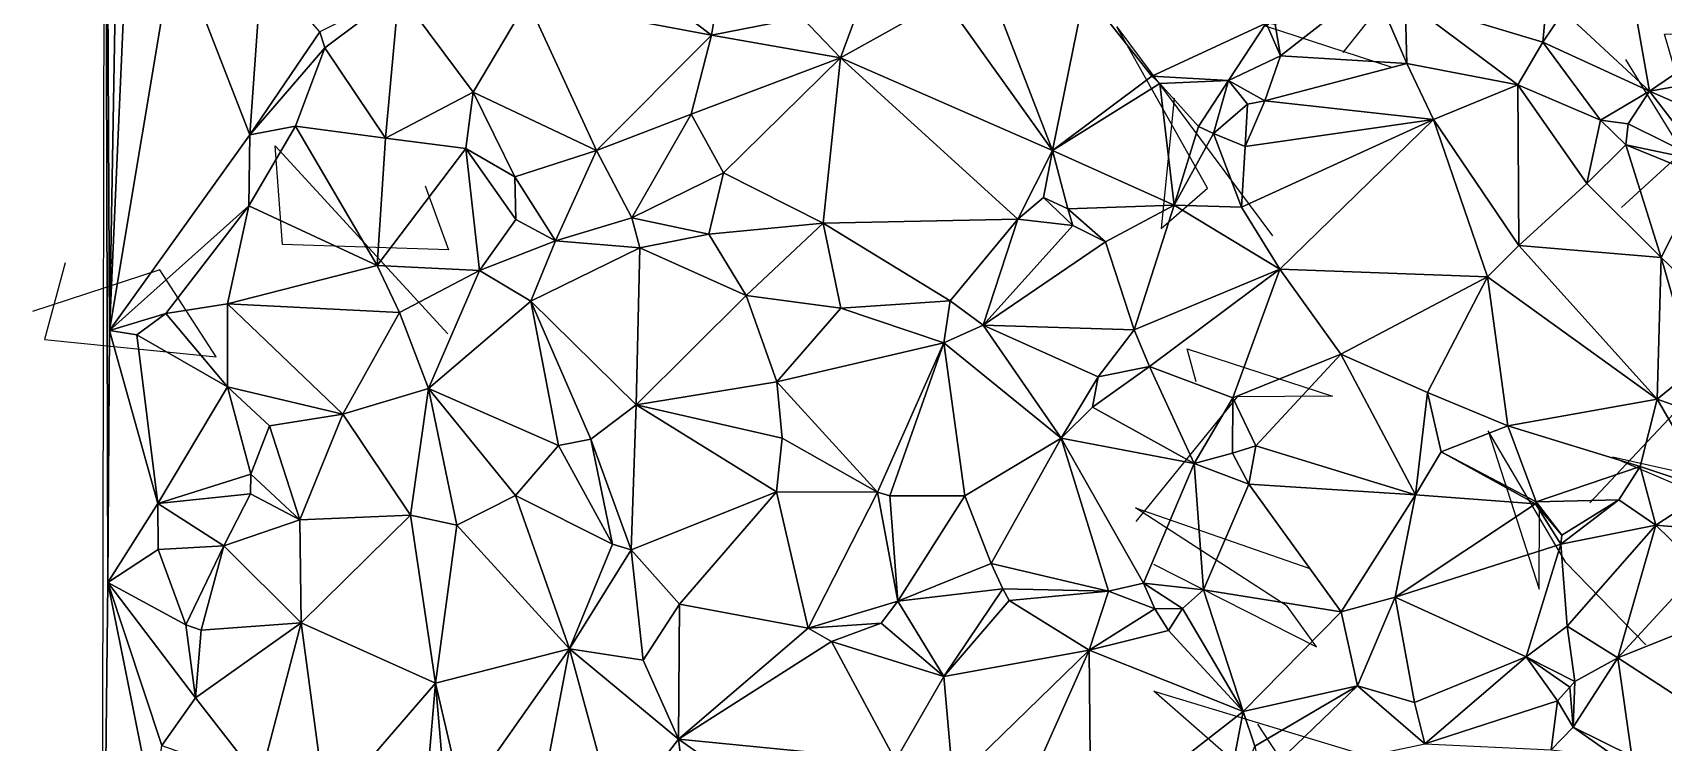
# Model space of a CAD drawing. Header units: metres. Extents: x -15.5 to 15.4, y -15.4 to 15.2.
# Drawn here: x -15.54 to -2.52, y 0.25 to 5.91 of the extents above; entities that cross this region are included whole.
import ezdxf

# ---------------------------------------------------------------- set-up
doc = ezdxf.new("R2010")
doc.units = ezdxf.units.M
doc.layers.add('CRACKS', color=1, linetype='Continuous')
doc.layers.add('STREET_MESH', color=7, linetype='Continuous')

msp = doc.modelspace()

# ---------------------------------------------------------------- linework, layer by layer
at = {"layer": 'CRACKS'}
for points in [[(-4.694, 5.64, 0.1), (-5.697, 5.965, 0.1), (-5.164, 6.386, 0.1), (-4.14, 6.933, 0.1), (-5.08, 5.756, 0.1)], [(-6.426, 5.392, 0.1), (-6.531, 4.351, 0.1), (-6.162, 4.673, 0.1), (-6.884, 5.962, 0.1), (-5.643, 4.294, 0.1)], [(-2.824, 5.699, 0.1), (-2.12, 4.559, 0.1), (-2.512, 5.902, 0.1), (-1.332, 5.909, 0.1), (-2.855, 4.518, 0.1)], [(-12.408, 4.693, 0.1), (-12.22, 4.18, 0.1), (-13.547, 4.225, 0.1), (-13.604, 5.012, 0.1), (-12.225, 3.51, 0.1)], [(-15.28, 4.077, 0.1), (-15.447, 3.465, 0.1), (-14.075, 3.327, 0.1), (-14.526, 4.022, 0.1), (-15.541, 3.688, 0.1)], [(-6.252, 3.128, 0.1), (-6.323, 3.392, 0.1), (-5.163, 3.013, 0.1), (-5.924, 3.008, 0.1), (-6.733, 2.014, 0.1)], [(-3.108, 2.161, 0.1), (-2.394, 2.92, 0.1), (-2, 2.32, 0.1), (-2.927, 2.526, 0.1), (-1.913, 2.094, 0.1)], [(-2.66, 1.029, 0.1), (-3.299, 1.685, 0.1), (-3.92, 2.738, 0.1), (-3.514, 1.474, 0.1), (-3.51, 2.131, 0.1)], [(-6.591, 1.674, 0.1), (-5.29, 1.012, 0.1), (-5.526, 1.338, 0.1), (-6.735, 2.122, 0.1), (-5.353, 1.641, 0.1)], [(-5.763, 0.396, 0.1), (-5.051, -0.687, 0.1), (-6.589, 0.658, 0.1), (-4.997, 0.177, 0.1), (-5.791, -0.737, 0.1)]]:
    msp.add_polyline3d(points, dxfattribs=at)
at = {"layer": 'STREET_MESH'}
for points in [[(-14.94, 1.526), (-14.965, 11.029), (-14.989, -2.797)], [(-14.828, 9.16), (-14.965, 11.029), (-14.926, 3.538)], [(-14.965, 11.029), (-14.94, 1.526), (-14.926, 3.538)], [(-14.764, 7.202), (-14.828, 9.16), (-14.926, 3.538)], [(-14.408, 6.648), (-14.764, 7.202), (-14.926, 3.538)], [(-13.808, 5.1), (-14.408, 6.648), (-14.926, 3.538)], [(-13.808, 5.1), (-13.71, 6.451), (-14.408, 6.648)], [(-11.195, 6.709), (-11.59, 6.168), (-10.122, 5.893)], [(-11.195, 6.709), (-10.122, 5.893), (-10.073, 6.184)], [(-9.092, 5.712), (-8.794, 6.518), (-9.399, 6.035)], [(-8.794, 6.518), (-9.092, 5.712), (-8.259, 6.18)], [(-2.082, 5.822), (-2.176, 6.569), (-2.806, 6.427)], [(-13.71, 6.451), (-13.808, 5.1), (-13.248, 5.92)], [(-3.431, 6.423), (-4.584, 6.167), (-3.484, 5.838)], [(-3.431, 6.423), (-3.484, 5.838), (-3.318, 6.083)], [(-2.631, 5.447), (-2.806, 6.427), (-3.318, 6.083)], [(-2.631, 5.447), (-2.082, 5.822), (-2.806, 6.427)], [(-4.843, 6.303), (-5.621, 5.978), (-5.579, 5.73)], [(-4.57, 5.667), (-4.843, 6.303), (-5.579, 5.73)], [(-4.843, 6.303), (-4.57, 5.667), (-4.584, 6.167)], [(-13.208, 5.792), (-12.617, 6.238), (-13.248, 5.92)], [(-12.617, 6.238), (-13.208, 5.792), (-12.723, 5.072)], [(-12.023, 5.44), (-12.617, 6.238), (-12.723, 5.072)], [(-11.59, 6.168), (-12.617, 6.238), (-12.023, 5.44)], [(-11.59, 6.168), (-12.023, 5.44), (-11.039, 4.975)], [(-11.59, 6.168), (-11.039, 4.975), (-10.122, 5.893)], [(-10.122, 5.893), (-9.399, 6.035), (-10.073, 6.184)], [(-9.092, 5.712), (-7.399, 4.973), (-8.259, 6.18)], [(-7.399, 4.973), (-7.841, 6.118), (-8.259, 6.18)], [(-7.141, 6.246), (-7.841, 6.118), (-7.399, 4.973)], [(-6.606, 5.568), (-7.141, 6.246), (-7.399, 4.973)], [(-7.141, 6.246), (-6.606, 5.568), (-5.693, 5.99)], [(-4.584, 6.167), (-3.682, 5.497), (-3.484, 5.838)], [(-4.584, 6.167), (-4.57, 5.667), (-3.682, 5.497)], [(-9.092, 5.712), (-9.399, 6.035), (-10.122, 5.893)], [(-6.606, 5.568), (-5.992, 5.532), (-5.693, 5.99)], [(-5.693, 5.99), (-5.992, 5.532), (-5.579, 5.73)], [(-5.621, 5.978), (-5.693, 5.99), (-5.579, 5.73)], [(-3.484, 5.838), (-2.631, 5.447), (-3.318, 6.083)], [(-13.808, 5.1), (-13.208, 5.792), (-13.248, 5.92)], [(-11.039, 4.975), (-10.283, 5.264), (-10.122, 5.893)], [(-10.283, 5.264), (-9.092, 5.712), (-10.122, 5.893)], [(-13.208, 5.792), (-13.808, 5.1), (-13.441, 5.167)], [(-12.723, 5.072), (-13.208, 5.792), (-13.441, 5.167)], [(-5.992, 5.532), (-5.702, 5.37), (-5.579, 5.73)], [(-5.702, 5.37), (-4.57, 5.667), (-5.579, 5.73)], [(-3.484, 5.838), (-3.682, 5.497), (-3.022, 5.215)], [(-2.631, 5.447), (-3.484, 5.838), (-3.022, 5.215)], [(-2.082, 5.822), (-2.631, 5.447), (-1.926, 5.571)], [(-10.283, 5.264), (-10.025, 4.796), (-9.092, 5.712)], [(-9.092, 5.712), (-10.025, 4.796), (-9.23, 4.395)], [(-7.676, 4.426), (-9.092, 5.712), (-9.23, 4.395)], [(-9.092, 5.712), (-7.676, 4.426), (-7.399, 4.973)], [(-4.57, 5.667), (-5.702, 5.37), (-4.356, 5.22)], [(-3.682, 5.497), (-4.57, 5.667), (-4.356, 5.22)], [(-6.542, 5.509), (-6.606, 5.568), (-7.399, 4.973)], [(-6.426, 4.537), (-6.542, 5.509), (-7.399, 4.973)], [(-5.992, 5.532), (-6.606, 5.568), (-6.542, 5.509)], [(-6.232, 5.166), (-5.992, 5.532), (-6.542, 5.509)], [(-6.426, 4.537), (-6.232, 5.166), (-6.542, 5.509)], [(-6.232, 5.166), (-6.112, 5.109), (-5.992, 5.532)], [(-6.112, 5.109), (-5.842, 5.343), (-5.992, 5.532)], [(-5.992, 5.532), (-5.842, 5.343), (-5.702, 5.37)], [(-3.682, 5.497), (-4.356, 5.22), (-3.675, 4.217)], [(-3.133, 4.71), (-3.682, 5.497), (-3.675, 4.217)], [(-3.682, 5.497), (-3.133, 4.71), (-3.022, 5.215)], [(-2.631, 5.447), (-1.907, 5.131), (-1.926, 5.571)], [(-12.082, 4.991), (-12.023, 5.44), (-12.723, 5.072)], [(-12.082, 4.991), (-11.69, 4.763), (-12.023, 5.44)], [(-12.023, 5.44), (-11.69, 4.763), (-11.039, 4.975)], [(-5.842, 5.343), (-6.112, 5.109), (-5.86, 5.007)], [(-5.702, 5.37), (-5.86, 5.007), (-4.356, 5.22)], [(-5.842, 5.343), (-5.86, 5.007), (-5.702, 5.37)], [(-2.801, 5.186), (-2.631, 5.447), (-3.022, 5.215)], [(-2.631, 5.447), (-2.801, 5.186), (-2.201, 4.888)], [(-1.907, 5.131), (-2.631, 5.447), (-2.201, 4.888)], [(-10.757, 4.437), (-10.283, 5.264), (-11.039, 4.975)], [(-10.757, 4.437), (-10.025, 4.796), (-10.283, 5.264)], [(-4.356, 5.22), (-5.89, 4.522), (-5.584, 4.027)], [(-5.86, 5.007), (-5.89, 4.522), (-4.356, 5.22)], [(-3.925, 3.967), (-4.356, 5.22), (-5.584, 4.027)], [(-4.356, 5.22), (-3.925, 3.967), (-3.675, 4.217)], [(-3.133, 4.71), (-2.822, 5.018), (-3.022, 5.215)], [(-2.822, 5.018), (-2.801, 5.186), (-3.022, 5.215)], [(-13.815, 4.531), (-13.808, 5.1), (-14.926, 3.538)], [(-13.815, 4.531), (-12.791, 4.057), (-13.441, 5.167)], [(-13.808, 5.1), (-13.815, 4.531), (-13.441, 5.167)], [(-12.791, 4.057), (-12.723, 5.072), (-13.441, 5.167)], [(-6.112, 5.109), (-6.232, 5.166), (-6.426, 4.537)], [(-6.112, 5.109), (-6.426, 4.537), (-5.89, 4.522)], [(-5.86, 5.007), (-6.112, 5.109), (-5.89, 4.522)], [(-2.801, 5.186), (-2.822, 5.018), (-2.201, 4.888)], [(-12.791, 4.057), (-12.082, 4.991), (-12.723, 5.072)], [(-11.974, 4.015), (-12.082, 4.991), (-12.791, 4.057)], [(-11.69, 4.763), (-12.082, 4.991), (-11.683, 4.424)], [(-12.082, 4.991), (-11.974, 4.015), (-11.683, 4.424)], [(-11.69, 4.763), (-11.366, 4.252), (-11.039, 4.975)], [(-11.366, 4.252), (-10.757, 4.437), (-11.039, 4.975)], [(-7.676, 4.426), (-7.471, 4.599), (-7.399, 4.973)], [(-7.471, 4.599), (-7.276, 4.509), (-7.399, 4.973)], [(-7.276, 4.509), (-6.426, 4.537), (-7.399, 4.973)], [(-2.822, 5.018), (-3.133, 4.71), (-2.54, 4.12)], [(-2.822, 5.018), (-2.21, 4.769), (-2.201, 4.888)], [(-2.21, 4.769), (-2.822, 5.018), (-2.54, 4.12)], [(-11.366, 4.252), (-11.69, 4.763), (-11.683, 4.424)], [(-10.025, 4.796), (-10.757, 4.437), (-10.141, 4.307)], [(-10.025, 4.796), (-10.141, 4.307), (-9.23, 4.395)], [(-2.54, 4.12), (-3.133, 4.71), (-3.675, 4.217)], [(-1.949, 3.554), (-2.21, 4.769), (-2.54, 4.12)], [(-7.471, 4.599), (-7.676, 4.426), (-7.236, 4.374)], [(-7.276, 4.509), (-7.471, 4.599), (-7.236, 4.374)], [(-14.478, 3.672), (-13.815, 4.531), (-14.926, 3.538)], [(-13.984, 3.751), (-13.815, 4.531), (-14.478, 3.672)], [(-13.815, 4.531), (-13.984, 3.751), (-12.791, 4.057)], [(-10.757, 4.437), (-11.366, 4.252), (-10.692, 4.197)], [(-10.757, 4.437), (-10.692, 4.197), (-10.141, 4.307)], [(-6.975, 4.245), (-6.426, 4.537), (-7.276, 4.509)], [(-6.975, 4.245), (-7.276, 4.509), (-7.236, 4.374)], [(-6.426, 4.537), (-6.975, 4.245), (-6.747, 3.542)], [(-6.426, 4.537), (-6.747, 3.542), (-5.584, 4.027)], [(-5.89, 4.522), (-6.426, 4.537), (-5.584, 4.027)], [(-11.974, 4.015), (-11.366, 4.252), (-11.683, 4.424)], [(-10.692, 4.197), (-9.843, 3.816), (-10.141, 4.307)], [(-10.141, 4.307), (-9.843, 3.816), (-9.23, 4.395)], [(-9.843, 3.816), (-9.088, 3.715), (-9.23, 4.395)], [(-8.215, 3.775), (-7.676, 4.426), (-9.23, 4.395)], [(-9.088, 3.715), (-8.215, 3.775), (-9.23, 4.395)], [(-7.676, 4.426), (-8.215, 3.775), (-7.953, 3.58)], [(-7.236, 4.374), (-7.676, 4.426), (-7.953, 3.58)], [(-6.975, 4.245), (-7.236, 4.374), (-7.953, 3.58)], [(-11.564, 3.772), (-11.366, 4.252), (-11.974, 4.015)], [(-11.366, 4.252), (-11.564, 3.772), (-10.692, 4.197)], [(-10.692, 4.197), (-11.564, 3.772), (-10.721, 2.944)], [(-9.843, 3.816), (-10.692, 4.197), (-10.721, 2.944)], [(-6.747, 3.542), (-6.975, 4.245), (-7.953, 3.58)], [(-3.925, 3.967), (-2.57, 2.99), (-3.675, 4.217)], [(-2.57, 2.99), (-2.54, 4.12), (-3.675, 4.217)], [(-13.984, 3.751), (-12.613, 3.68), (-12.791, 4.057)], [(-12.613, 3.68), (-11.974, 4.015), (-12.791, 4.057)], [(-2.54, 4.12), (-2.57, 2.99), (-2.281, 3.225)], [(-1.949, 3.554), (-2.54, 4.12), (-2.281, 3.225)], [(-11.974, 4.015), (-12.613, 3.68), (-12.38, 3.074)], [(-11.564, 3.772), (-11.974, 4.015), (-12.38, 3.074)], [(-6.747, 3.542), (-6.623, 3.249), (-5.584, 4.027)], [(-6.623, 3.249), (-5.959, 3.001), (-5.584, 4.027)], [(-5.959, 3.001), (-5.096, 3.348), (-5.584, 4.027)], [(-5.096, 3.348), (-3.925, 3.967), (-5.584, 4.027)], [(-5.096, 3.348), (-4.404, 3.042), (-3.925, 3.967)], [(-3.925, 3.967), (-4.404, 3.042), (-3.762, 2.777)], [(-2.57, 2.99), (-3.925, 3.967), (-3.762, 2.777)], [(-9.6, 3.129), (-9.843, 3.816), (-10.721, 2.944)], [(-9.088, 3.715), (-9.843, 3.816), (-9.6, 3.129)], [(-14.71, 3.502), (-14.478, 3.672), (-14.926, 3.538)], [(-14.478, 3.672), (-14.71, 3.502), (-13.985, 3.089)], [(-13.984, 3.751), (-14.478, 3.672), (-13.985, 3.089)], [(-13.984, 3.751), (-13.985, 3.089), (-13.063, 2.87)], [(-12.613, 3.68), (-13.984, 3.751), (-13.063, 2.87)], [(-12.613, 3.68), (-13.063, 2.87), (-12.38, 3.074)], [(-11.343, 2.619), (-11.564, 3.772), (-12.38, 3.074)], [(-11.564, 3.772), (-11.084, 2.67), (-10.721, 2.944)], [(-11.084, 2.67), (-11.564, 3.772), (-11.343, 2.619)], [(-8.266, 3.438), (-9.088, 3.715), (-9.6, 3.129)], [(-9.088, 3.715), (-8.266, 3.438), (-8.215, 3.775)], [(-8.215, 3.775), (-8.266, 3.438), (-7.953, 3.58)], [(-14.94, 1.526), (-14.541, 2.158), (-14.926, 3.538)], [(-14.541, 2.158), (-14.71, 3.502), (-14.926, 3.538)], [(-8.266, 3.438), (-7.328, 2.677), (-7.953, 3.58)], [(-7.328, 2.677), (-7.034, 3.167), (-7.953, 3.58)], [(-7.034, 3.167), (-6.747, 3.542), (-7.953, 3.58)], [(-6.747, 3.542), (-7.034, 3.167), (-6.623, 3.249)], [(-14.71, 3.502), (-14.541, 2.158), (-13.985, 3.089)], [(-8.796, 2.248), (-8.266, 3.438), (-9.6, 3.129)], [(-8.266, 3.438), (-8.796, 2.248), (-8.697, 2.218)], [(-8.099, 2.217), (-8.266, 3.438), (-8.697, 2.218)], [(-8.099, 2.217), (-7.328, 2.677), (-8.266, 3.438)], [(-5.096, 3.348), (-5.959, 3.001), (-5.776, 2.616)], [(-4.5, 2.226), (-5.096, 3.348), (-5.776, 2.616)], [(-4.5, 2.226), (-4.404, 3.042), (-5.096, 3.348)], [(-9.557, 2.677), (-9.6, 3.129), (-10.721, 2.944)], [(-9.557, 2.677), (-8.796, 2.248), (-9.6, 3.129)], [(-7.079, 2.925), (-7.034, 3.167), (-7.328, 2.677)], [(-6.623, 3.249), (-7.079, 2.925), (-6.266, 2.477)], [(-7.034, 3.167), (-7.079, 2.925), (-6.623, 3.249)], [(-5.959, 3.001), (-6.623, 3.249), (-6.266, 2.477)], [(-2.57, 2.99), (-1.83, 2.726), (-2.281, 3.225)], [(-14.541, 2.158), (-13.799, 2.391), (-13.985, 3.089)], [(-13.985, 3.089), (-13.651, 2.776), (-13.063, 2.87)], [(-13.799, 2.391), (-13.651, 2.776), (-13.985, 3.089)], [(-13.063, 2.87), (-12.523, 2.064), (-12.38, 3.074)], [(-12.523, 2.064), (-12.153, 1.983), (-12.38, 3.074)], [(-11.687, 2.222), (-11.343, 2.619), (-12.38, 3.074)], [(-12.153, 1.983), (-11.687, 2.222), (-12.38, 3.074)], [(-5.961, 2.558), (-5.959, 3.001), (-6.266, 2.477)], [(-5.959, 3.001), (-5.961, 2.558), (-5.776, 2.616)], [(-4.296, 2.569), (-4.404, 3.042), (-4.5, 2.226)], [(-4.404, 3.042), (-4.296, 2.569), (-3.762, 2.777)], [(-13.651, 2.776), (-13.407, 2.026), (-13.063, 2.87)], [(-13.407, 2.026), (-12.523, 2.064), (-13.063, 2.87)], [(-11.084, 2.67), (-10.762, 1.788), (-10.721, 2.944)], [(-10.721, 2.944), (-10.762, 1.788), (-9.602, 2.251)], [(-9.557, 2.677), (-10.721, 2.944), (-9.602, 2.251)], [(-7.079, 2.925), (-7.328, 2.677), (-6.266, 2.477)], [(-2.707, 2.451), (-2.57, 2.99), (-3.762, 2.777)], [(-2.707, 2.451), (-2.151, 2.267), (-2.57, 2.99)], [(-2.57, 2.99), (-2.151, 2.267), (-1.83, 2.726)], [(-13.651, 2.776), (-13.799, 2.391), (-13.407, 2.026)], [(-4.296, 2.569), (-3.536, 2.17), (-3.762, 2.777)], [(-3.536, 2.17), (-2.707, 2.451), (-3.762, 2.777)], [(-10.912, 1.833), (-11.343, 2.619), (-11.687, 2.222)], [(-10.912, 1.833), (-11.084, 2.67), (-11.343, 2.619)], [(-10.762, 1.788), (-11.084, 2.67), (-10.912, 1.833)], [(-8.796, 2.248), (-9.557, 2.677), (-9.602, 2.251)], [(-7.328, 2.677), (-8.099, 2.217), (-7.889, 1.679)], [(-6.95, 1.456), (-7.328, 2.677), (-7.889, 1.679)], [(-7.328, 2.677), (-6.671, 1.522), (-6.266, 2.477)], [(-7.328, 2.677), (-6.95, 1.456), (-6.671, 1.522)], [(-5.961, 2.558), (-5.83, 2.312), (-5.776, 2.616)], [(-5.83, 2.312), (-4.5, 2.226), (-5.776, 2.616)], [(-6.671, 1.522), (-6.194, 1.468), (-6.266, 2.477)], [(-5.83, 2.312), (-5.961, 2.558), (-6.266, 2.477)], [(-6.194, 1.468), (-5.83, 2.312), (-6.266, 2.477)], [(-3.543, 2.154), (-4.296, 2.569), (-4.5, 2.226)], [(-3.543, 2.154), (-3.536, 2.17), (-4.296, 2.569)], [(-13.802, 2.233), (-13.799, 2.391), (-14.541, 2.158)], [(-13.799, 2.391), (-13.802, 2.233), (-13.407, 2.026)], [(-2.707, 2.451), (-3.536, 2.17), (-2.877, 2.187)], [(-2.582, 1.983), (-2.707, 2.451), (-2.877, 2.187)], [(-2.707, 2.451), (-2.582, 1.983), (-2.151, 2.267)], [(-13.802, 2.233), (-14.541, 2.158), (-14.015, 1.819)], [(-13.802, 2.233), (-14.015, 1.819), (-13.407, 2.026)], [(-12.153, 1.983), (-11.255, 0.996), (-11.687, 2.222)], [(-11.255, 0.996), (-10.912, 1.833), (-11.687, 2.222)], [(-10.762, 1.788), (-10.376, 1.353), (-9.602, 2.251)], [(-10.376, 1.353), (-9.35, 1.162), (-9.602, 2.251)], [(-9.35, 1.162), (-8.796, 2.248), (-9.602, 2.251)], [(-9.35, 1.162), (-8.634, 1.377), (-8.796, 2.248)], [(-8.796, 2.248), (-8.634, 1.377), (-8.697, 2.218)], [(-8.634, 1.377), (-8.099, 2.217), (-8.697, 2.218)], [(-8.099, 2.217), (-8.634, 1.377), (-7.889, 1.679)], [(-5.095, 1.292), (-5.83, 2.312), (-6.194, 1.468)], [(-4.5, 2.226), (-5.83, 2.312), (-5.095, 1.292)], [(-4.5, 2.226), (-5.095, 1.292), (-4.662, 1.409)], [(-3.543, 2.154), (-4.5, 2.226), (-4.662, 1.409)], [(-2.582, 1.983), (-2.237, 1.954), (-2.151, 2.267)], [(-14.541, 2.158), (-14.94, 1.526), (-14.539, 1.789)], [(-14.015, 1.819), (-14.541, 2.158), (-14.539, 1.789)], [(-3.339, 1.832), (-3.543, 2.154), (-4.662, 1.409)], [(-3.331, 1.905), (-3.536, 2.17), (-3.543, 2.154)], [(-3.331, 1.905), (-3.543, 2.154), (-3.339, 1.832)], [(-3.536, 2.17), (-3.331, 1.905), (-2.877, 2.187)], [(-3.339, 1.832), (-2.582, 1.983), (-2.877, 2.187)], [(-3.331, 1.905), (-3.339, 1.832), (-2.877, 2.187)], [(-13.407, 2.026), (-14.015, 1.819), (-13.398, 1.204)], [(-12.523, 2.064), (-13.407, 2.026), (-13.398, 1.204)], [(-12.523, 2.064), (-13.398, 1.204), (-12.325, 0.723)], [(-12.153, 1.983), (-12.523, 2.064), (-12.325, 0.723)], [(-11.255, 0.996), (-12.153, 1.983), (-12.325, 0.723)], [(-3.29, 1.178), (-2.582, 1.983), (-3.339, 1.832)], [(-2.582, 1.983), (-3.29, 1.178), (-2.885, 0.925)], [(-2.228, 1.638), (-2.582, 1.983), (-2.885, 0.925)], [(-2.237, 1.954), (-2.582, 1.983), (-2.228, 1.638)], [(-11.255, 0.996), (-10.762, 1.788), (-10.912, 1.833)], [(-3.617, 0.934), (-3.339, 1.832), (-4.662, 1.409)], [(-3.29, 1.178), (-3.339, 1.832), (-3.617, 0.934)], [(-14.94, 1.526), (-14.319, 1.189), (-14.539, 1.789)], [(-14.319, 1.189), (-14.015, 1.819), (-14.539, 1.789)], [(-14.015, 1.819), (-14.319, 1.189), (-14.194, 1.145)], [(-14.015, 1.819), (-14.194, 1.145), (-13.398, 1.204)], [(-10.762, 1.788), (-11.255, 0.996), (-10.667, 0.907)], [(-10.376, 1.353), (-10.762, 1.788), (-10.667, 0.907)], [(-8.634, 1.377), (-7.794, 1.477), (-7.889, 1.679)], [(-7.794, 1.477), (-6.95, 1.456), (-7.889, 1.679)], [(-1.889, 1.325), (-2.228, 1.638), (-2.885, 0.925)], [(-14.582, -0.263), (-14.94, 1.526), (-14.989, -2.797)], [(-14.94, 1.526), (-14.582, -0.263), (-14.509, 0.226)], [(-14.24, 0.606), (-14.94, 1.526), (-14.509, 0.226)], [(-14.319, 1.189), (-14.94, 1.526), (-14.24, 0.606)], [(-7.794, 1.477), (-8.634, 1.377), (-8.267, 0.777)], [(-7.745, 1.384), (-7.794, 1.477), (-8.267, 0.777)], [(-7.794, 1.477), (-7.745, 1.384), (-6.95, 1.456)], [(-6.95, 1.456), (-7.745, 1.384), (-7.106, 0.987)], [(-6.582, 1.317), (-6.95, 1.456), (-7.106, 0.987)], [(-6.95, 1.456), (-6.582, 1.317), (-6.671, 1.522)], [(-6.671, 1.522), (-6.361, 1.32), (-6.194, 1.468)], [(-6.582, 1.317), (-6.361, 1.32), (-6.671, 1.522)], [(-6.361, 1.32), (-5.876, 0.496), (-6.194, 1.468)], [(-5.876, 0.496), (-5.095, 1.292), (-6.194, 1.468)], [(-10.384, 0.275), (-10.376, 1.353), (-10.667, 0.907)], [(-10.384, 0.275), (-9.35, 1.162), (-10.376, 1.353)], [(-8.765, 1.201), (-8.634, 1.377), (-9.35, 1.162)], [(-8.634, 1.377), (-8.765, 1.201), (-8.267, 0.777)], [(-7.745, 1.384), (-8.267, 0.777), (-7.106, 0.987)], [(-6.471, 1.144), (-6.582, 1.317), (-7.106, 0.987)], [(-6.361, 1.32), (-6.582, 1.317), (-6.471, 1.144)], [(-6.361, 1.32), (-6.471, 1.144), (-5.876, 0.496)], [(-5.095, 1.292), (-4.964, 0.702), (-4.662, 1.409)], [(-4.964, 0.702), (-4.509, 0.57), (-4.662, 1.409)], [(-4.509, 0.57), (-3.617, 0.934), (-4.662, 1.409)], [(-1.691, 0.148), (-1.889, 1.325), (-2.885, 0.925)], [(-14.194, 1.145), (-14.319, 1.189), (-14.24, 0.606)], [(-14.24, 0.606), (-13.728, -0.054), (-13.398, 1.204)], [(-14.194, 1.145), (-14.24, 0.606), (-13.398, 1.204)], [(-13.398, 1.204), (-13.728, -0.054), (-13.197, -0.288)], [(-13.398, 1.204), (-13.197, -0.288), (-12.325, 0.723)], [(-8.765, 1.201), (-9.35, 1.162), (-9.162, 1.055)], [(-8.267, 0.777), (-8.765, 1.201), (-9.162, 1.055)], [(-5.876, 0.496), (-4.964, 0.702), (-5.095, 1.292)], [(-3.227, 0.737), (-3.29, 1.178), (-3.617, 0.934)], [(-3.29, 1.178), (-3.227, 0.737), (-2.885, 0.925)], [(-9.35, 1.162), (-10.384, 0.275), (-9.162, 1.055)], [(-10.384, 0.275), (-8.653, 0.105), (-9.162, 1.055)], [(-8.653, 0.105), (-8.267, 0.777), (-9.162, 1.055)], [(-5.876, 0.496), (-6.471, 1.144), (-7.106, 0.987)], [(-12.106, -0.212), (-11.255, 0.996), (-12.325, 0.723)], [(-11.523, -0.41), (-11.255, 0.996), (-12.106, -0.212)], [(-11.255, 0.996), (-11.523, -0.41), (-10.883, -0.37)], [(-11.255, 0.996), (-10.384, 0.275), (-10.667, 0.907)], [(-10.384, 0.275), (-11.255, 0.996), (-10.883, -0.37)], [(-7.106, 0.987), (-8.267, 0.777), (-8.191, -0.07)], [(-7.718, -0.385), (-7.106, 0.987), (-8.191, -0.07)], [(-7.093, -0.449), (-7.106, 0.987), (-7.718, -0.385)], [(-5.876, 0.496), (-7.106, 0.987), (-7.093, -0.449)], [(-4.425, 0.24), (-3.617, 0.934), (-4.509, 0.57)], [(-4.425, 0.24), (-3.367, 0.583), (-3.617, 0.934)], [(-3.367, 0.583), (-3.268, 0.691), (-3.617, 0.934)], [(-3.268, 0.691), (-3.227, 0.737), (-3.617, 0.934)], [(-3.227, 0.737), (-3.241, 0.373), (-2.885, 0.925)], [(-3.241, 0.373), (-2.773, 0.14), (-2.885, 0.925)], [(-2.773, 0.14), (-1.691, 0.148), (-2.885, 0.925)], [(-13.197, -0.288), (-12.4, -0.15), (-12.325, 0.723)], [(-12.4, -0.15), (-12.254, -0.077), (-12.325, 0.723)], [(-12.254, -0.077), (-12.106, -0.212), (-12.325, 0.723)], [(-8.267, 0.777), (-8.653, 0.105), (-8.191, -0.07)], [(-4.964, 0.702), (-5.876, 0.496), (-5.784, 0.22)], [(-5.733, -0.037), (-4.964, 0.702), (-5.784, 0.22)], [(-5.733, -0.037), (-4.425, 0.24), (-4.964, 0.702)], [(-4.964, 0.702), (-4.425, 0.24), (-4.509, 0.57)], [(-3.241, 0.373), (-3.268, 0.691), (-3.367, 0.583)], [(-3.268, 0.691), (-3.241, 0.373), (-3.227, 0.737)], [(-13.728, -0.054), (-14.24, 0.606), (-14.509, 0.226)], [(-3.416, 0.192), (-3.367, 0.583), (-4.425, 0.24)], [(-3.241, 0.373), (-3.367, 0.583), (-3.416, 0.192)], [(-6.058, -0.452), (-5.876, 0.496), (-7.093, -0.449)], [(-5.876, 0.496), (-6.058, -0.452), (-5.784, 0.22)], [(-10.249, -0.819), (-10.384, 0.275), (-10.883, -0.37)], [(-10.384, 0.275), (-10.249, -0.819), (-8.948, -0.733)], [(-8.653, 0.105), (-10.384, 0.275), (-8.948, -0.733)], [(-2.892, 0.126), (-3.241, 0.373), (-3.416, 0.192)], [(-2.773, 0.14), (-3.241, 0.373), (-2.892, 0.126)]]:
    msp.add_3dface(points, dxfattribs=at)

doc.saveas('drawing.dxf')
